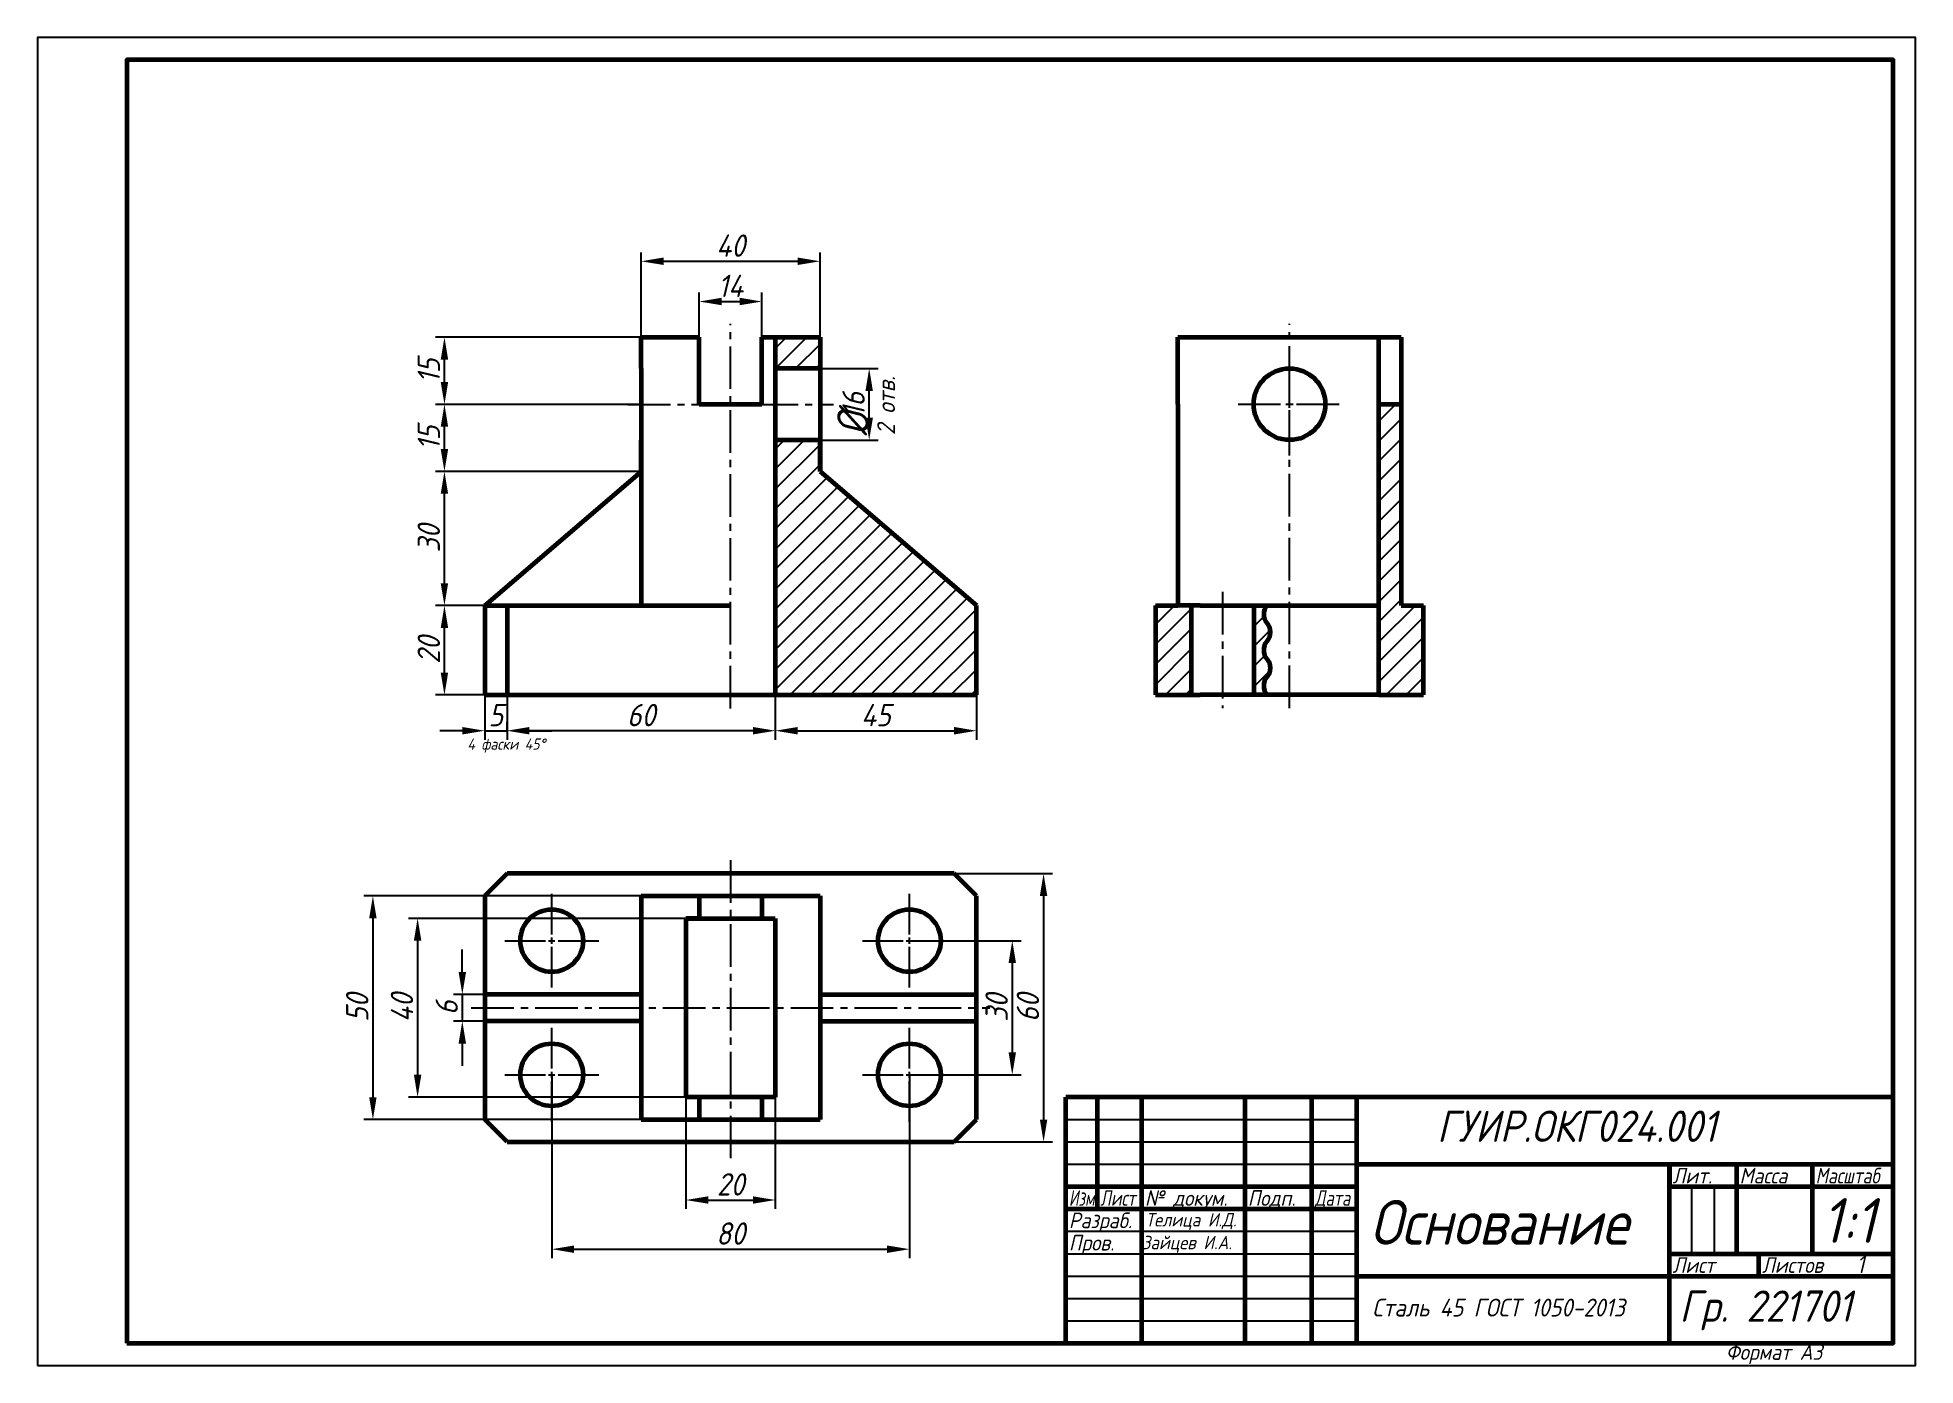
# Model space of a CAD drawing. Header units: millimetres. Extents: x 0 to 420, y 0 to 297.
import ezdxf

# ---------------------------------------------------------------- set-up
doc = ezdxf.new("R2010")
doc.units = ezdxf.units.MM
doc.header["$LTSCALE"] = 0.5
doc.linetypes.add('осевая2', pattern=[28.575, 19.05, -3.175, 3.175, -3.175])
doc.layers.get('0').update_dxf_attribs({"lineweight": 60})
doc.layers.get('Defpoints').update_dxf_attribs({"color": 5})
doc.layers.add('1-оси', color=1, linetype='осевая2')
doc.layers.add('3-размеры', color=6, linetype='Continuous')
doc.layers.add('2-штриховка', color=7, linetype='Continuous', true_color=0x00c7c7)
doc.layers.add('4-текст', color=7, linetype='Continuous', true_color=0x00ad00)
doc.styles.get("Standard").update_dxf_attribs({"font": 'isocpeui.ttf', "width": 0.9})
doc.dimstyles.new('Standart', dxfattribs={"dimtxt": 5, "dimasz": 5, "dimexe": 2, "dimexo": 0, "dimgap": 1, "dimtad": 1, "dimtoh": 1, "dimdec": 0, "dimtxsty": 'Standard', "dimcen": 2.5, "dimadec": 0, "dimazin": 0, "dimtfac": 1, "dimtdec": 0, "dimtmove": 0, "dimatfit": 3, "dimldrblk": 'DOTSMALL', "dimfxl": 1, "dimarcsym": 0})
pattern_1 = [(45, (200, -10), (-2.245064, 2.245064), [])]

# ---------------------------------------------------------------- blocks, each defined once
blk = doc.blocks.new('*U2')
at = {"layer": '1-оси', "color": 0, "linetype": 'осевая2', "transparency": 16777216}
for p, q in [((0, 1.6), (0, 11.5)), ((-11.5, 0), (-1.6, 0)), ((1.6, 0), (11.5, 0)), ((0, -11.5), (0, -1.6))]:
    blk.add_line(p, q, dxfattribs=at)
at = {"layer": '1-оси', "color": 0, "linetype": 'Continuous', "transparency": 16777216}
for p, q in [((-0.8, 0), (0.8, 0)), ((0, -0.8), (0, 0.8))]:
    blk.add_line(p, q, dxfattribs=at)
blk = doc.blocks.new('*D3')
at = {"layer": '3-размеры', "color": 0, "lineweight": -2, "transparency": 16777216}
for p, q in [((175, 222.96), (188, 222.96)), ((186, 211.96), (186, 217.96)), ((175, 206.96), (188, 206.96))]:
    blk.add_line(p, q, dxfattribs=at)
at = {"layer": '3-размеры', "color": 0, "transparency": 16777216}
for points in [[(185.16, 217.96), (186.83, 217.96), (186, 222.96)], [(185.16, 211.96), (186.83, 211.96), (186, 206.96)]]:
    blk.add_solid(points, dxfattribs=at)
at = {"layer": 'Defpoints', "color": 0, "transparency": 16777216}
for p in [(175, 222.96), (186, 222.96), (175, 206.96)]:
    blk.add_point(p, dxfattribs=at)
at = {"layer": '3-размеры', "color": 0, "transparency": 16777216, "insert": (182.5, 214.96), "char_height": 5, "attachment_point": 5, "rotation": 90}
blk.add_mtext('16', dxfattribs=at)
blk = doc.blocks.new('_DotSmall')
at = {"color": 0, "linetype": 'ByBlock', "const_width": 0.5}
blk.add_lwpolyline([(-0.0625, 0, 1), (0.0625, 0, 1)], format="xyb", close=True, dxfattribs=at)
blk = doc.blocks.new('*D4')
at = {"layer": '3-размеры', "color": 0, "lineweight": -2, "transparency": 16777216}
for p, q in [((165, 149.96), (165, 139.96)), ((210, 149.96), (210, 139.96)), ((170, 141.96), (205, 141.96))]:
    blk.add_line(p, q, dxfattribs=at)
at = {"layer": '3-размеры', "color": 0, "transparency": 16777216}
for points in [[(170, 142.8), (170, 141.13), (165, 141.96)], [(205, 142.8), (205, 141.13), (210, 141.96)]]:
    blk.add_solid(points, dxfattribs=at)
at = {"layer": 'Defpoints', "color": 0, "transparency": 16777216}
for p in [(165, 149.96), (210, 149.96), (210, 141.96)]:
    blk.add_point(p, dxfattribs=at)
at = {"layer": '3-размеры', "color": 0, "transparency": 16777216, "insert": (187.5, 145.46), "char_height": 5, "attachment_point": 5}
blk.add_mtext('45', dxfattribs=at)
blk = doc.blocks.new('*D5')
at = {"layer": '3-размеры', "color": 0, "lineweight": -2, "transparency": 16777216}
for p, q in [((148, 229.96), (148, 239.96)), ((162, 229.96), (162, 239.96)), ((153, 237.96), (157, 237.96))]:
    blk.add_line(p, q, dxfattribs=at)
at = {"layer": '3-размеры', "color": 0, "transparency": 16777216}
for points in [[(153, 238.8), (153, 237.13), (148, 237.96)], [(157, 238.8), (157, 237.13), (162, 237.96)]]:
    blk.add_solid(points, dxfattribs=at)
at = {"layer": 'Defpoints', "color": 0, "transparency": 16777216}
for p in [(162, 237.96), (148, 229.96), (162, 229.96)]:
    blk.add_point(p, dxfattribs=at)
at = {"layer": '3-размеры', "color": 0, "transparency": 16777216, "insert": (155, 241.46), "char_height": 5, "attachment_point": 5}
blk.add_mtext('14', dxfattribs=at)
blk = doc.blocks.new('*D6')
at = {"layer": '3-размеры', "color": 0, "lineweight": -2, "transparency": 16777216}
for p, q in [((135, 229.96), (135, 248.96)), ((175, 229.96), (175, 248.96)), ((140, 246.96), (170, 246.96))]:
    blk.add_line(p, q, dxfattribs=at)
at = {"layer": '3-размеры', "color": 0, "transparency": 16777216}
for points in [[(140, 247.8), (140, 246.13), (135, 246.96)], [(170, 247.8), (170, 246.13), (175, 246.96)]]:
    blk.add_solid(points, dxfattribs=at)
at = {"layer": 'Defpoints', "color": 0, "transparency": 16777216}
for p in [(175, 246.96), (135, 229.96), (175, 229.96)]:
    blk.add_point(p, dxfattribs=at)
at = {"layer": '3-размеры', "color": 0, "transparency": 16777216, "insert": (155, 250.46), "char_height": 5, "attachment_point": 5}
blk.add_mtext('40', dxfattribs=at)
blk = doc.blocks.new('*D8')
at = {"layer": '3-размеры', "color": 0, "lineweight": -2, "transparency": 16777216}
for p, q in [((100, 149.96), (100, 139.96)), ((105, 149.96), (105, 139.96)), ((95, 141.96), (90, 141.96)), ((100, 141.96), (105, 141.96)), ((110, 141.96), (115, 141.96))]:
    blk.add_line(p, q, dxfattribs=at)
at = {"layer": '3-размеры', "color": 0, "transparency": 16777216}
for points in [[(95, 142.8), (95, 141.13), (100, 141.96)], [(110, 142.8), (110, 141.13), (105, 141.96)]]:
    blk.add_solid(points, dxfattribs=at)
at = {"layer": 'Defpoints', "color": 0, "transparency": 16777216}
for p in [(100, 149.96), (105, 149.96), (105, 141.96)]:
    blk.add_point(p, dxfattribs=at)
at = {"layer": '3-размеры', "color": 0, "transparency": 16777216, "insert": (102.5, 145.46), "char_height": 5, "attachment_point": 5}
blk.add_mtext('5', dxfattribs=at)
blk = doc.blocks.new('*D9')
at = {"layer": '3-размеры', "color": 0, "lineweight": -2, "transparency": 16777216}
for p, q in [((165, 149.96), (165, 139.96)), ((105, 141.96), (105, 143.96)), ((160, 141.96), (110, 141.96))]:
    blk.add_line(p, q, dxfattribs=at)
at = {"layer": '3-размеры', "color": 0, "transparency": 16777216}
for points in [[(110, 142.8), (110, 141.13), (105, 141.96)], [(160, 142.8), (160, 141.13), (165, 141.96)]]:
    blk.add_solid(points, dxfattribs=at)
at = {"layer": 'Defpoints', "color": 0, "transparency": 16777216}
for p in [(165, 149.96), (105, 141.96), (105, 141.96)]:
    blk.add_point(p, dxfattribs=at)
at = {"layer": '3-размеры', "color": 0, "transparency": 16777216, "insert": (135, 145.46), "char_height": 5, "attachment_point": 5}
blk.add_mtext('60', dxfattribs=at)
blk = doc.blocks.new('*U10')
at = {"layer": '1-оси', "color": 0, "linetype": 'осевая2', "transparency": 16777216}
for p, q in [((0, 1.4), (0, 10.5)), ((-10.5, 0), (-1.4, 0)), ((1.4, 0), (10.5, 0)), ((0, -10.5), (0, -1.4))]:
    blk.add_line(p, q, dxfattribs=at)
at = {"layer": '1-оси', "color": 0, "linetype": 'Continuous', "transparency": 16777216}
for p, q in [((-0.7, 0), (0.7, 0)), ((0, -0.7), (0, 0.7))]:
    blk.add_line(p, q, dxfattribs=at)
blk = doc.blocks.new('*U11')
at = {"layer": '1-оси', "color": 0, "linetype": 'осевая2', "transparency": 16777216}
for p, q in [((0, 1.4), (0, 10.5)), ((-10.5, 0), (-1.4, 0)), ((1.4, 0), (10.5, 0)), ((0, -10.5), (0, -1.4))]:
    blk.add_line(p, q, dxfattribs=at)
at = {"layer": '1-оси', "color": 0, "linetype": 'Continuous', "transparency": 16777216}
for p, q in [((-0.7, 0), (0.7, 0)), ((0, -0.7), (0, 0.7))]:
    blk.add_line(p, q, dxfattribs=at)
blk = doc.blocks.new('*U12')
at = {"layer": '1-оси', "color": 0, "linetype": 'осевая2', "transparency": 16777216}
for p, q in [((0, 1.4), (0, 10.5)), ((-10.5, 0), (-1.4, 0)), ((1.4, 0), (10.5, 0)), ((0, -10.5), (0, -1.4))]:
    blk.add_line(p, q, dxfattribs=at)
at = {"layer": '1-оси', "color": 0, "linetype": 'Continuous', "transparency": 16777216}
for p, q in [((-0.7, 0), (0.7, 0)), ((0, -0.7), (0, 0.7))]:
    blk.add_line(p, q, dxfattribs=at)
blk = doc.blocks.new('*U13')
at = {"layer": '1-оси', "color": 0, "linetype": 'осевая2', "transparency": 16777216}
for p, q in [((0, 1.4), (0, 10.5)), ((-10.5, 0), (-1.4, 0)), ((1.4, 0), (10.5, 0)), ((0, -10.5), (0, -1.4))]:
    blk.add_line(p, q, dxfattribs=at)
at = {"layer": '1-оси', "color": 0, "linetype": 'Continuous', "transparency": 16777216}
for p, q in [((-0.7, 0), (0.7, 0)), ((0, -0.7), (0, 0.7))]:
    blk.add_line(p, q, dxfattribs=at)
blk = doc.blocks.new('*D14')
at = {"layer": '3-размеры', "color": 0, "lineweight": -2, "transparency": 16777216}
for p, q in [((115, 65), (115, 24)), ((195, 65), (195, 24)), ((120, 26), (190, 26))]:
    blk.add_line(p, q, dxfattribs=at)
at = {"layer": '3-размеры', "color": 0, "transparency": 16777216}
for points in [[(120, 26.83), (120, 25.17), (115, 26)], [(190, 26.83), (190, 25.17), (195, 26)]]:
    blk.add_solid(points, dxfattribs=at)
at = {"layer": 'Defpoints', "color": 0, "transparency": 16777216}
for p in [(115, 65), (195, 65), (195, 26)]:
    blk.add_point(p, dxfattribs=at)
at = {"layer": '3-размеры', "color": 0, "transparency": 16777216, "insert": (155, 29.5), "char_height": 5, "attachment_point": 5}
blk.add_mtext('80', dxfattribs=at)
blk = doc.blocks.new('*D15')
at = {"layer": '3-размеры', "color": 0, "lineweight": -2, "transparency": 16777216}
for p, q in [((145, 60), (145, 35)), ((165, 60), (165, 35)), ((150, 37), (160, 37))]:
    blk.add_line(p, q, dxfattribs=at)
at = {"layer": '3-размеры', "color": 0, "transparency": 16777216}
for points in [[(150, 37.83), (150, 36.17), (145, 37)], [(160, 37.83), (160, 36.17), (165, 37)]]:
    blk.add_solid(points, dxfattribs=at)
at = {"layer": 'Defpoints', "color": 0, "transparency": 16777216}
for p in [(145, 60), (165, 60), (165, 37)]:
    blk.add_point(p, dxfattribs=at)
at = {"layer": '3-размеры', "color": 0, "transparency": 16777216, "insert": (155, 40.5), "char_height": 5, "attachment_point": 5}
blk.add_mtext('20', dxfattribs=at)
blk = doc.blocks.new('*D16')
at = {"layer": '3-размеры', "color": 0, "lineweight": -2, "transparency": 16777216}
for p, q in [((95, 88), (95, 93)), ((100, 83), (93, 83)), ((95, 83), (95, 77)), ((100, 77), (93, 77)), ((95, 72), (95, 67))]:
    blk.add_line(p, q, dxfattribs=at)
at = {"layer": '3-размеры', "color": 0, "transparency": 16777216}
for points in [[(94.17, 88), (95.83, 88), (95, 83)], [(94.17, 72), (95.83, 72), (95, 77)]]:
    blk.add_solid(points, dxfattribs=at)
at = {"layer": 'Defpoints', "color": 0, "transparency": 16777216}
for p in [(100, 83), (95, 77), (100, 77)]:
    blk.add_point(p, dxfattribs=at)
at = {"layer": '3-размеры', "color": 0, "transparency": 16777216, "insert": (91.5, 80), "char_height": 5, "attachment_point": 5, "rotation": 90}
blk.add_mtext('6', dxfattribs=at)
blk = doc.blocks.new('*D17')
at = {"layer": '3-размеры', "color": 0, "lineweight": -2, "transparency": 16777216}
for p, q in [((145, 100), (83, 100)), ((85, 95), (85, 65)), ((145, 60), (83, 60))]:
    blk.add_line(p, q, dxfattribs=at)
at = {"layer": '3-размеры', "color": 0, "transparency": 16777216}
for points in [[(84.17, 95), (85.83, 95), (85, 100)], [(84.17, 65), (85.83, 65), (85, 60)]]:
    blk.add_solid(points, dxfattribs=at)
at = {"layer": 'Defpoints', "color": 0, "transparency": 16777216}
for p in [(145, 100), (85, 60), (145, 60)]:
    blk.add_point(p, dxfattribs=at)
at = {"layer": '3-размеры', "color": 0, "transparency": 16777216, "insert": (81.5, 80), "char_height": 5, "attachment_point": 5, "rotation": 90}
blk.add_mtext('40', dxfattribs=at)
blk = doc.blocks.new('*D18')
at = {"layer": '3-размеры', "color": 0, "lineweight": -2, "transparency": 16777216}
for p, q in [((135, 105), (73, 105)), ((75, 100), (75, 60)), ((135, 55), (73, 55))]:
    blk.add_line(p, q, dxfattribs=at)
at = {"layer": '3-размеры', "color": 0, "transparency": 16777216}
for points in [[(74.17, 100), (75.83, 100), (75, 105)], [(74.17, 60), (75.83, 60), (75, 55)]]:
    blk.add_solid(points, dxfattribs=at)
at = {"layer": 'Defpoints', "color": 0, "transparency": 16777216}
for p in [(135, 105), (75, 55), (135, 55)]:
    blk.add_point(p, dxfattribs=at)
at = {"layer": '3-размеры', "color": 0, "transparency": 16777216, "insert": (71.5, 80), "char_height": 5, "attachment_point": 5, "rotation": 90}
blk.add_mtext('50', dxfattribs=at)
blk = doc.blocks.new('*D19')
at = {"layer": '3-размеры', "color": 0, "lineweight": -2, "transparency": 16777216}
for p, q in [((100, 169.96), (89, 169.96)), ((91, 154.96), (91, 164.96)), ((100, 149.96), (89, 149.96))]:
    blk.add_line(p, q, dxfattribs=at)
at = {"layer": '3-размеры', "color": 0, "transparency": 16777216}
for points in [[(90.17, 164.96), (91.83, 164.96), (91, 169.96)], [(90.17, 154.96), (91.83, 154.96), (91, 149.96)]]:
    blk.add_solid(points, dxfattribs=at)
at = {"layer": 'Defpoints', "color": 0, "transparency": 16777216}
for p in [(91, 169.96), (100, 169.96), (100, 149.96)]:
    blk.add_point(p, dxfattribs=at)
at = {"layer": '3-размеры', "color": 0, "transparency": 16777216, "insert": (87.5, 160), "char_height": 5, "attachment_point": 5, "rotation": 90}
blk.add_mtext('20', dxfattribs=at)
blk = doc.blocks.new('*D20')
at = {"layer": '3-размеры', "color": 0, "lineweight": -2, "transparency": 16777216}
for p, q in [((135, 199.96), (89, 199.96)), ((91, 174.96), (91, 194.96)), ((100, 169.96), (89, 169.96))]:
    blk.add_line(p, q, dxfattribs=at)
at = {"layer": '3-размеры', "color": 0, "transparency": 16777216}
for points in [[(90.17, 194.96), (91.83, 194.96), (91, 199.96)], [(90.17, 174.96), (91.83, 174.96), (91, 169.96)]]:
    blk.add_solid(points, dxfattribs=at)
at = {"layer": 'Defpoints', "color": 0, "transparency": 16777216}
for p in [(91, 199.96), (135, 199.96), (100, 169.96)]:
    blk.add_point(p, dxfattribs=at)
at = {"layer": '3-размеры', "color": 0, "transparency": 16777216, "insert": (87.5, 184.96), "char_height": 5, "attachment_point": 5, "rotation": 90}
blk.add_mtext('30', dxfattribs=at)
blk = doc.blocks.new('*D21')
at = {"layer": '3-размеры', "color": 0, "lineweight": -2, "transparency": 16777216}
for p, q in [((135, 214.96), (89, 214.96)), ((91, 204.96), (91, 209.96)), ((135, 199.96), (89, 199.96))]:
    blk.add_line(p, q, dxfattribs=at)
at = {"layer": '3-размеры', "color": 0, "transparency": 16777216}
for points in [[(90.17, 209.96), (91.83, 209.96), (91, 214.96)], [(90.17, 204.96), (91.83, 204.96), (91, 199.96)]]:
    blk.add_solid(points, dxfattribs=at)
at = {"layer": 'Defpoints', "color": 0, "transparency": 16777216}
for p in [(91, 214.96), (135, 214.96), (135, 199.96)]:
    blk.add_point(p, dxfattribs=at)
at = {"layer": '3-размеры', "color": 0, "transparency": 16777216, "insert": (87.5, 207.46), "char_height": 5, "attachment_point": 5, "rotation": 90}
blk.add_mtext('15', dxfattribs=at)
blk = doc.blocks.new('*D22')
at = {"layer": '3-размеры', "color": 0, "lineweight": -2, "transparency": 16777216}
for p, q in [((135, 229.96), (89, 229.96)), ((91, 219.96), (91, 224.96)), ((135, 214.96), (89, 214.96))]:
    blk.add_line(p, q, dxfattribs=at)
at = {"layer": '3-размеры', "color": 0, "transparency": 16777216}
for points in [[(90.17, 224.96), (91.83, 224.96), (91, 229.96)], [(90.17, 219.96), (91.83, 219.96), (91, 214.96)]]:
    blk.add_solid(points, dxfattribs=at)
at = {"layer": 'Defpoints', "color": 0, "transparency": 16777216}
for p in [(91, 229.96), (135, 229.96), (135, 214.96)]:
    blk.add_point(p, dxfattribs=at)
at = {"layer": '3-размеры', "color": 0, "transparency": 16777216, "insert": (87.5, 222.46), "char_height": 5, "attachment_point": 5, "rotation": 90}
blk.add_mtext('15', dxfattribs=at)
blk = doc.blocks.new('*D23')
at = {"layer": '3-размеры', "color": 0, "lineweight": -2, "transparency": 16777216}
for p, q in [((195, 95), (220, 95)), ((218, 90), (218, 70)), ((195, 65), (220, 65))]:
    blk.add_line(p, q, dxfattribs=at)
at = {"layer": '3-размеры', "color": 0, "transparency": 16777216}
for points in [[(217.17, 90), (218.83, 90), (218, 95)], [(217.17, 70), (218.83, 70), (218, 65)]]:
    blk.add_solid(points, dxfattribs=at)
at = {"layer": 'Defpoints', "color": 0, "transparency": 16777216}
for p in [(195, 95), (195, 65), (218, 65)]:
    blk.add_point(p, dxfattribs=at)
at = {"layer": '3-размеры', "color": 0, "transparency": 16777216, "insert": (214.5, 80), "char_height": 5, "attachment_point": 5, "rotation": 90}
blk.add_mtext('30', dxfattribs=at)
blk = doc.blocks.new('*D24')
at = {"layer": '3-размеры', "color": 0, "lineweight": -2, "transparency": 16777216}
for p, q in [((205, 110), (227, 110)), ((225, 105), (225, 55)), ((205, 50), (227, 50))]:
    blk.add_line(p, q, dxfattribs=at)
at = {"layer": '3-размеры', "color": 0, "transparency": 16777216}
for points in [[(224.17, 105), (225.83, 105), (225, 110)], [(224.17, 55), (225.83, 55), (225, 50)]]:
    blk.add_solid(points, dxfattribs=at)
at = {"layer": 'Defpoints', "color": 0, "transparency": 16777216}
for p in [(205, 110), (205, 50), (225, 50)]:
    blk.add_point(p, dxfattribs=at)
at = {"layer": '3-размеры', "color": 0, "transparency": 16777216, "insert": (221.5, 80), "char_height": 5, "attachment_point": 5, "rotation": 90}
blk.add_mtext('60', dxfattribs=at)

msp = doc.modelspace()

# ---------------------------------------------------------------- hatches: boundary and pattern name
at = {"layer": '2-штриховка'}
h = msp.add_hatch(dxfattribs=at)
h.set_pattern_fill('ANSI31', color=256)
h.set_pattern_definition([(45, (-50.005, -10.035), (-2.245064, 2.245064), [])])
h.paths.add_polyline_path([(165, 149.96), (210, 149.96), (210, 169.96), (175, 199.96), (175, 206.96), (165, 206.96)])
h.paths.add_polyline_path([(175, 229.96), (165, 229.96), (165, 222.96), (175, 222.96)])
h = msp.add_hatch(dxfattribs=at)
h.set_pattern_fill('ANSI31', color=256)
h.set_pattern_definition(pattern_1)
h.paths.add_polyline_path([(310, 170), (305, 170), (305, 215), (300, 215), (300, 170), (300, 150), (310, 150)])
h = msp.add_hatch(dxfattribs=at)
h.set_pattern_fill('ANSI31', color=256)
h.set_pattern_definition(pattern_1)
h.paths.add_polyline_path([(258, 170), (255, 170), (250, 170), (250, 150), (258, 150)])
h = msp.add_hatch(dxfattribs=at)
h.set_pattern_fill('ANSI31', color=256)
h.set_pattern_definition(pattern_1)
h.paths.add_polyline_path([(275, 158, -0.381966), (275, 162, 0.381966), (275, 166, -0.381966), (275, 170), (272, 170), (272, 150), (275, 150, -0.381966), (275, 154, 0.381966)])

# ---------------------------------------------------------------- linework, layer by layer
for p, q in [((135, 222.96), (135, 229.96)), ((135, 229.96), (148, 229.96)), ((148, 214.96), (148, 229.96)), ((162, 214.96), (162, 229.96)), ((162, 229.96), (175, 229.96)), ((165, 229.96), (165, 222.96)), ((175, 229.96), (175, 222.96)), ((255, 215), (255, 230)), ((255, 230), (260, 230)), ((260, 230), (300, 230)), ((300, 215), (300, 230)), ((300, 230), (305, 230)), ((305, 230), (305, 215)), ((135, 222.96), (135, 206.96)), ((175, 222.96), (165, 222.96)), ((165, 222.96), (165, 206.96)), ((175, 222.96), (175, 206.96)), ((162, 214.96), (148, 214.96)), ((255, 215), (255, 170)), ((300, 170), (300, 215)), ((300, 215), (305, 215)), ((305, 215), (305, 170)), ((135, 199.96), (135, 206.96)), ((135, 206.96), (135, 199.96)), ((175, 206.96), (165, 206.96)), ((165, 206.96), (165, 149.96)), ((175, 199.96), (175, 206.96)), ((175, 206.96), (175, 199.96)), ((135, 199.96), (100, 169.96)), ((135, 199.96), (135, 169.96)), ((175, 199.96), (210, 169.96)), ((100, 169.96), (100, 149.96)), ((100, 169.96), (155, 169.96)), ((105, 169.96), (105, 149.96)), ((210, 149.96), (210, 169.96)), ((250, 170), (250, 150)), ((250, 170), (255, 170)), ((260, 170), (255, 170)), ((258, 170), (258, 150)), ((260, 170), (300, 170)), ((272, 170), (272, 150)), ((300, 150), (300, 170)), ((305, 170), (310, 170)), ((310, 150), (310, 170)), ((100, 149.96), (145, 149.96)), ((145, 149.96), (165, 149.96)), ((165, 149.96), (210, 149.96)), ((250, 150), (260, 150)), ((300, 150), (260, 150)), ((300, 150), (310, 150)), ((105, 110), (100, 105)), ((205, 110), (105, 110)), ((210, 105), (205, 110)), ((100, 105), (100, 55)), ((135, 105), (175, 105)), ((135, 105), (135, 55)), ((148, 105), (148, 100)), ((162, 105), (162, 100)), ((175, 105), (175, 55)), ((210, 55), (210, 105)), ((148, 100), (145, 100)), ((145, 100), (165, 100)), ((145, 100), (145, 60)), ((165, 100), (165, 60)), ((135, 83), (100, 83)), ((175, 83), (210, 83)), ((135, 77), (100, 77)), ((175, 77), (210, 77)), ((165, 60), (145, 60)), ((148, 60), (148, 55)), ((162, 60), (162, 55)), ((105, 50), (100, 55)), ((135, 55), (175, 55)), ((205, 50), (210, 55)), ((105, 50), (205, 50)), ((365, 45), (365, 40))]:
    msp.add_line(p, q)
at = {"lineweight": 60}
for p, q in [((415, 60), (230, 60)), ((230, 5), (230, 60)), ((237, 60), (237, 35)), ((247, 5), (247, 60)), ((270, 60), (270, 5)), ((285, 5), (285, 60)), ((295, 60), (295, 5)), ((295, 45), (415, 45)), ((365, 5), (365, 45)), ((380, 45), (380, 25)), ((397, 25), (397, 45)), ((230, 40), (295, 40)), ((365, 40), (415, 40)), ((230, 35), (295, 35)), ((365, 25), (415, 25)), ((385, 20), (385, 25)), ((295, 20), (415, 20))]:
    msp.add_line(p, q, dxfattribs=at)
at = {"lineweight": -3}
for p, q in [((230, 55), (295, 55)), ((230, 50), (295, 50)), ((230, 45), (295, 45)), ((370, 25), (370, 40)), ((375, 40), (375, 25)), ((230, 30), (295, 30)), ((230, 25), (295, 25)), ((230, 20), (295, 20)), ((230, 15), (295, 15)), ((230, 10), (295, 10))]:
    msp.add_line(p, q, dxfattribs=at)
at = {"lineweight": 60}
msp.add_lwpolyline([(20, 5), (415, 5), (415, 292), (20, 292)], close=True, dxfattribs=at)
for centre, radius in [((280, 215), 8), ((115, 95), 7), ((195, 95), 7), ((115, 65), 7), ((195, 65), 7)]:
    msp.add_circle(centre, radius)
for centre, start, end in [((277.24, 168), 138.1897, 221.8103), ((272.76, 164), 318.1897, 41.8103), ((277.24, 160), 138.1897, 221.8103), ((272.76, 156), 318.1897, 41.8103), ((277.24, 152), 138.1897, 221.8103)]:
    msp.add_arc(centre, 3, start, end)
at = {"layer": '1-оси'}
for p, q in [((155, 146.96), (155, 232.96)), ((280, 147), (280, 233)), ((132, 214.96), (178, 214.96)), ((265, 173), (265, 147)), ((155, 113), (155, 46)), ((97, 80), (213, 80))]:
    msp.add_line(p, q, dxfattribs=at)
at = {"layer": 'Defpoints'}
msp.add_lwpolyline([(0, 0), (420, 0), (420, 297), (0, 297)], close=True, dxfattribs=at)

# ---------------------------------------------------------------- block references
at = {"layer": '1-оси', "linetype": 'осевая2'}
for name, p in [('*U2', (280, 215)), ('*U13', (115, 95)), ('*U10', (195, 95)), ('*U12', (115, 65)), ('*U11', (195, 65))]:
    msp.add_blockref(name, p, dxfattribs=at)

# ---------------------------------------------------------------- texts
at = {"lineweight": -3, "width": 0.9}
msp.add_text('Формат А3', height=3.5, dxfattribs=at).set_placement((377.6, 1.25))
at = {"layer": '3-размеры', "attachment_point": 1, "rotation": 90}
for s, width, insert, char_height in [('2 отв.', 36, (187.79, 208.1), 4), ('%%C', 16, (178.87, 207.86), 7)]:
    msp.add_mtext_dynamic_manual_height_columns(s, width=width, gutter_width=50, heights=[0], dxfattribs=dict(at, insert=insert, char_height=char_height))
at = {"layer": '3-размеры', "insert": (96.14, 140.23), "char_height": 2.5, "attachment_point": 1}
msp.add_mtext_dynamic_manual_height_columns('4 фаски 45%%D', width=34, gutter_width=50, heights=[0], dxfattribs=at)
at = {"layer": '4-текст', "width": 0.9}
msp.add_text('ГУИР.ОКГ024.001', height=7, dxfattribs=at).set_placement((313, 50))
at = {"layer": '4-текст', "lineweight": -3}
for s, width, p in [('Лит.', 0.9, (365.67, 40.7)), ('Масса', 0.9, (380.67, 40.7)), ('Масштаб', 0.8, (397.67, 40.7)), ('Изм.', 0.7, (230.67, 35.7)), ('Лист', 0.75, (237.67, 35.7)), ('№ докум.', 0.9, (247.67, 35.7)), ('Подп.', 0.9, (270.67, 35.7)), ('Дата', 0.75, (285.67, 35.7)), ('Разраб.', 0.9, (230.67, 30.7)), ('Пров.', 0.9, (230.67, 25.7)), ('Лист', 0.9, (365.67, 20.7)), ('Листов', 0.9, (385.67, 20.7))]:
    msp.add_text(s, height=3.5, dxfattribs=dict(at, width=width)).set_placement(p)
at = {"layer": '4-текст', "attachment_point": 1}
for s, width, heights, insert, char_height in [('Телица И.Д.', 23, [0], (247.83, 34.08), 3), ('Основание', 117, [0], (298, 37), 10), ('1:1', 18, [0], (399.1, 37.43), 10), ('Зайцев И.А.', 23, [0], (247, 28.99), 3), ('1', 12, [0], (406.8, 24.66), 4), ('Сталь 45 ГОСТ 1050-2013', 73.6543, [11.11], (298.52, 14.94), 4), ('Гр. 221701', 50, [0], (367.21, 16.77), 7)]:
    msp.add_mtext_dynamic_manual_height_columns(s, width=width, gutter_width=50, heights=heights, dxfattribs=dict(at, insert=insert, char_height=char_height))

# ---------------------------------------------------------------- dimensions: what is measured, and where the dimension line sits
at = {"layer": '3-размеры'}
for base, p1, p2, picture, middle in [((175, 246.96), (135, 229.96), (175, 229.96), '*D6', (155, 246.96)), ((162, 237.96), (148, 229.96), (162, 229.96), '*D5', (155, 237.96)), ((105, 141.96), (100, 149.96), (105, 149.96), '*D8', (102.5, 141.96)), ((195, 26), (115, 65), (195, 65), '*D14', (155, 26)), ((165, 37), (145, 60), (165, 60), '*D15', (155, 37))]:
    dim = msp.add_linear_dim(base=base, p1=p1, p2=p2, dimstyle='Standart', dxfattribs=at)
    dim.commit()
    dim.dimension.update_dxf_attribs({"geometry": picture, "text_midpoint": middle, "dimtype": 160})
for base, p1, p2, picture, middle in [((91, 229.96), (135, 214.96), (135, 229.96), '*D22', (87.5, 222.46)), ((91, 214.96), (135, 199.96), (135, 214.96), '*D21', (87.5, 207.46)), ((91, 199.96), (100, 169.96), (135, 199.96), '*D20', (87.5, 184.96))]:
    dim = msp.add_linear_dim(base=base, p1=p1, p2=p2, angle=90, dimstyle='Standart', override={"dimtmove": 1}, dxfattribs=at)
    dim.commit()
    dim.dimension.update_dxf_attribs({"geometry": picture, "text_midpoint": middle})
for base, p1, p2, picture, middle in [((186, 222.96), (175, 206.96), (175, 222.96), '*D3', (186, 214.96)), ((91, 169.96), (100, 149.96), (100, 169.96), '*D19', (91, 160)), ((225, 50), (205, 110), (205, 50), '*D24', (225, 80)), ((75, 55), (135, 105), (135, 55), '*D18', (75, 80)), ((85, 60), (145, 100), (145, 60), '*D17', (85, 80)), ((95, 77), (100, 83), (100, 77), '*D16', (95, 80)), ((218, 65), (195, 95), (195, 65), '*D23', (218, 80))]:
    dim = msp.add_linear_dim(base=base, p1=p1, p2=p2, angle=90, dimstyle='Standart', dxfattribs=at)
    dim.commit()
    dim.dimension.update_dxf_attribs({"geometry": picture, "text_midpoint": middle, "dimtype": 160})
for base, p2, picture, middle in [((105, 141.96), (105, 141.96), '*D9', (135, 145.46)), ((210, 141.96), (210, 149.96), '*D4', (187.5, 145.46))]:
    dim = msp.add_linear_dim(base=base, p1=(165, 149.96), p2=p2, dimstyle='Standart', override={"dimtmove": 1}, dxfattribs=at)
    dim.commit()
    dim.dimension.update_dxf_attribs({"geometry": picture, "text_midpoint": middle})

doc.saveas('drawing.dxf')
